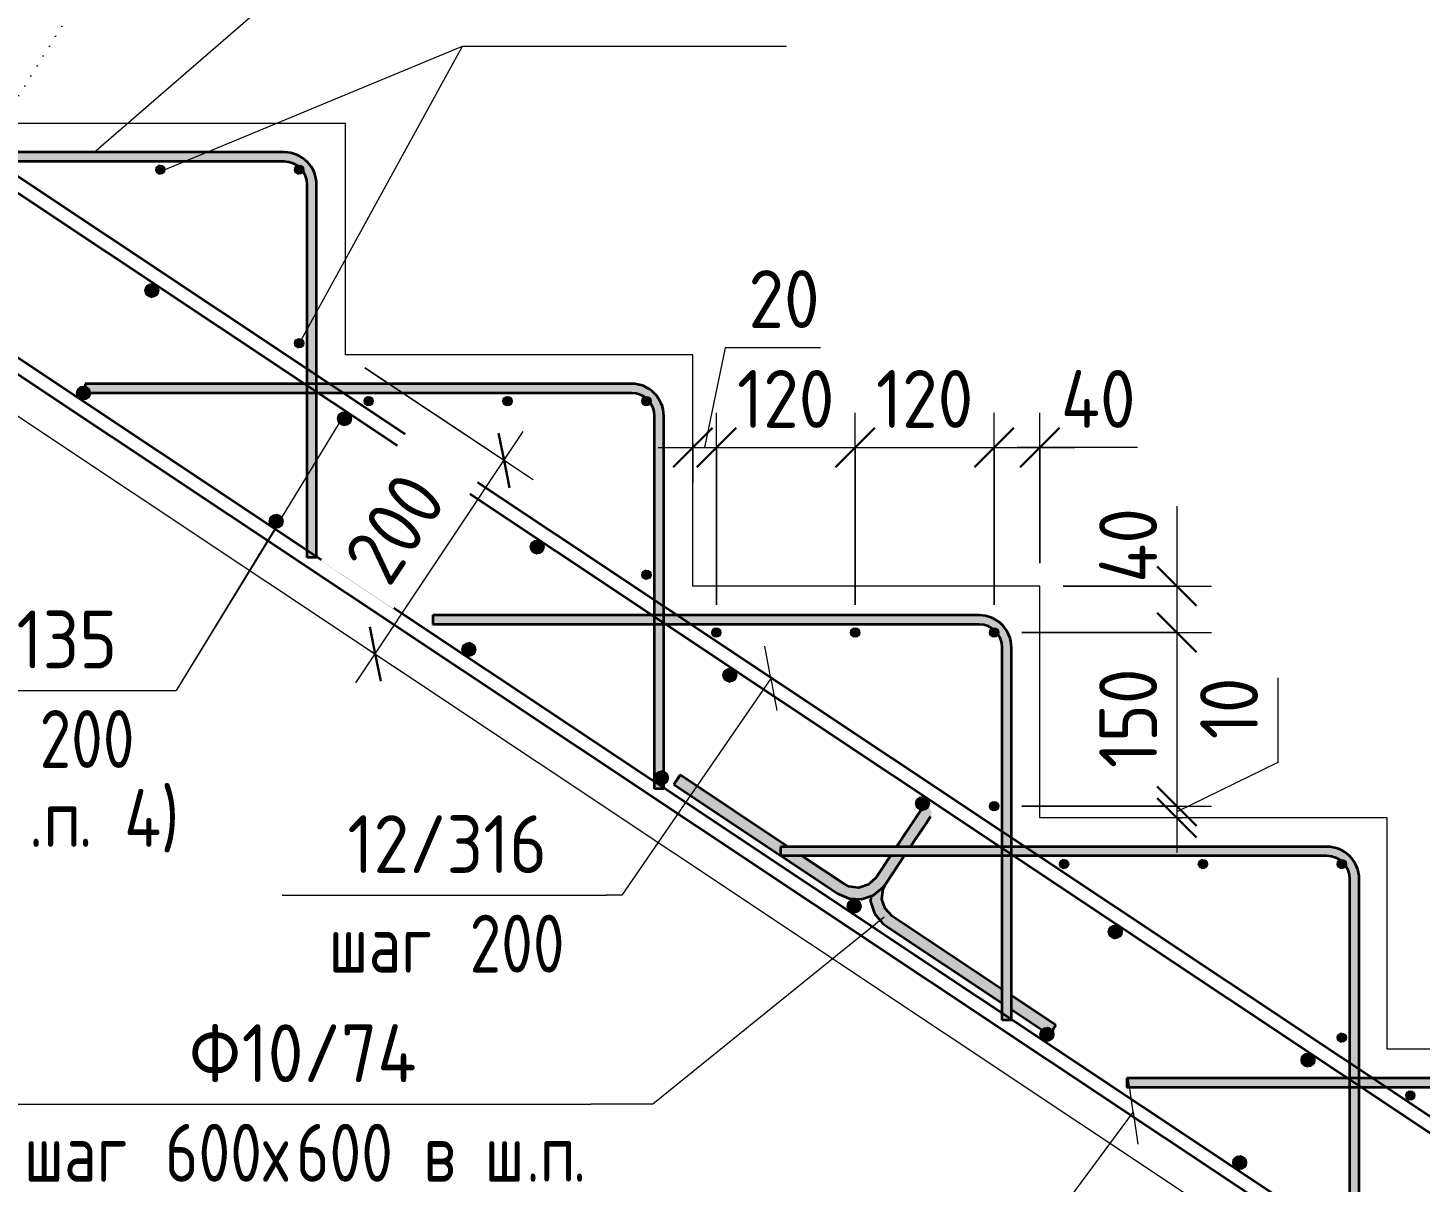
# Model space of a CAD drawing. Header units: millimetres. Extents: x 1059 to 21651, y -4238 to 7265.
# Drawn here: x 2896 to 4099, y -2685 to -1687 of the extents above; entities that cross this region are included whole.
import ezdxf

# ---------------------------------------------------------------- set-up
doc = ezdxf.new("R2010")
doc.units = ezdxf.units.MM
doc.linetypes.add('04 Пунктир 10мм', pattern=[10, 0, -10])
for name, color, linetype, lineweight in [('AA_Dim', 7, 'Continuous', 9), ('AA_Dim-20', 7, 'Continuous', 9), ('AA_Razrez', 7, 'Continuous', 9), ('AA_Vinoska', 7, 'Continuous', 9), ('AF_Perekritie', 7, 'Continuous', 60), ('AF_Perekritie_Опалубка', 253, 'Continuous', 20), ('Gen_Text', 7, 'Continuous', 9), ('KR_Armatura', 7, 'Continuous', 20), ('KR_Armatura_Tonkie', 7, 'Continuous', 20)]:
    doc.layers.add(name, color=color, linetype=linetype, lineweight=lineweight)
doc.styles.add('ISOCPEUR', font='isocpeur.TTF', dxfattribs={"width": 0.85, "height": 50})
doc.styles.add('ISOCPEUR_1', font='isocpeur.TTF', dxfattribs={"width": 0.9, "height": 50})
doc.styles.add('ISOCPEUR_2', font='isocpeur.TTF', dxfattribs={"width": 0.8, "height": 50})
doc.dimstyles.new('05_Округл_5мм__непрозр_', dxfattribs={"dimscale": 304.8, "dimtxt": 50.137748, "dimasz": 0.111549, "dimexe": 0.098425, "dimexo": 0.065617, "dimgap": 0.019685, "dimtad": 1, "dimdec": 0, "dimrnd": 5, "dimdsep": 46, "dimtxsty": 'ISOCPEUR_1', "dimblk1": 'OBLIQUE', "dimblk2": 'OBLIQUE', "dimsah": 1, "dimcen": 0.09, "dimdle": 0.098425, "dimazin": 0, "dimtfac": 1, "dimtdec": 4, "dimtix": 1, "dimtmove": 0, "dimatfit": 3, "dimfxl": 1, "dimtvp": 1, "dimtfill": 1, "dimtolj": 1, "dimtzin": 0, "dimlwd": 18, "dimlwe": 18, "dimarcsym": 2})
doc.dimstyles.new('05_Округл_5мм__прозр_', dxfattribs={"dimscale": 304.8, "dimtxt": 50.137748, "dimasz": 0.111549, "dimexe": 0.098425, "dimexo": 0.065617, "dimgap": 0.006562, "dimtad": 1, "dimdec": 0, "dimrnd": 5, "dimdsep": 46, "dimtxsty": 'ISOCPEUR_1', "dimblk1": 'OBLIQUE', "dimblk2": 'OBLIQUE', "dimsah": 1, "dimcen": 0.09, "dimdle": 0.098425, "dimazin": 0, "dimtfac": 1, "dimtdec": 4, "dimtix": 1, "dimtmove": 0, "dimatfit": 3, "dimfxl": 1, "dimtvp": 1, "dimtolj": 1, "dimtzin": 0, "dimlwd": 18, "dimlwe": 18, "dimarcsym": 2})
doc.dimstyles.new('05_Округл_5мм__прозр__1', dxfattribs={"dimscale": 304.8, "dimtxt": 50.137748, "dimasz": 0.111549, "dimexe": 0.098425, "dimexo": 0.065617, "dimgap": 0.006562, "dimtad": 1, "dimdec": 0, "dimrnd": 5, "dimdsep": 46, "dimtxsty": 'ISOCPEUR_1', "dimblk1": 'OBLIQUE', "dimblk2": 'OBLIQUE', "dimsah": 1, "dimcen": 0.09, "dimdle": 0.098425, "dimazin": 0, "dimtfac": 1, "dimtdec": 4, "dimtix": 1, "dimtmove": 1, "dimatfit": 3, "dimfxl": 1, "dimtvp": 1, "dimtolj": 1, "dimtzin": 0, "dimlwd": 18, "dimlwe": 18, "dimarcsym": 2})

# ---------------------------------------------------------------- blocks, each defined once
blk = doc.blocks.new('Лестница - Лестница-3665978-КР_РЗ_Арм_1')
at = {"layer": 'AF_Perekritie', "lineweight": 20}
for p, q in [((2270, -1612.2), (4369.6, -3010)), ((3170, -1770), (2870, -1770)), ((3170, -1970), (3170, -1770)), ((3470, -1970), (3170, -1970)), ((3470, -2170), (3470, -1970)), ((3770, -2170), (3470, -2170)), ((3770, -2370), (3770, -2170)), ((4070, -2370), (3770, -2370)), ((4070, -2570), (4070, -2370)), ((4370, -2570), (4070, -2570))]:
    blk.add_line(p, q, dxfattribs=at)
blk = doc.blocks.new('261_Лягушка _НесАрм_РабПлоск_ - 10 А500-4009865-КР_РЗ_Арм_1')
at = {"layer": 'KR_Armatura_Tonkie', "lineweight": 35}
h = blk.add_hatch(color=256, dxfattribs=at)
h.paths.add_polyline_path([(3595.1, -2435.5), (3600.6, -2427.2), (3564, -2403), (3546.3, -2403), (3594.9, -2435.4)])
h.paths.add_polyline_path([(3545.8, -2402.7), (3545.8, -2395), (3552.3, -2395), (3459.1, -2333.2), (3453.6, -2341.3), (3539.5, -2398.5)])
for points in [[(3661.7, -2389.7), (3676.1, -2367.8), (3676.3, -2366.3), (3676.3, -2365.2), (3675.8, -2363.9), (3675.1, -2362.9), (3674.1, -2362), (3673, -2361.4), (3671.7, -2361.2), (3670.4, -2361.3), (3669.1, -2361.7), (3667.7, -2362.8), (3666.3, -2364.8), (3653.5, -2384.3), (3661.5, -2389.6)], [(3609.9, -2440.5), (3617.7, -2440), (3625.7, -2437), (3631.6, -2433), (3636.6, -2427.1), (3628.3, -2421.7), (3622.9, -2427.2), (3615.7, -2430.2), (3607.9, -2430.2), (3600.6, -2427.4), (3595.1, -2435.5), (3602.5, -2439.1), (3608, -2440.2)], [(3636.8, -2463.3), (3642.2, -2454.8), (3636.8, -2449.4), (3633.8, -2442.2), (3633.8, -2434.4), (3636.4, -2427.6), (3631.1, -2433.4), (3624.3, -2437.7), (3623.6, -2438), (3624, -2444.2), (3626.6, -2451.7), (3630.9, -2458.1), (3635.4, -2462)]]:
    blk.add_hatch(color=256, dxfattribs=at).paths.add_polyline_path(points)
h = blk.add_hatch(color=256, dxfattribs=at)
h.paths.add_polyline_path([(3636.7, -2427.2), (3652.6, -2403), (3640.8, -2403), (3628.6, -2421.7), (3636.6, -2427.1)])
h.paths.add_polyline_path([(3655.2, -2395), (3658.2, -2395), (3661.5, -2389.6), (3653.3, -2384.3), (3646.4, -2395), (3654.9, -2395)])
h = blk.add_hatch(color=256, dxfattribs=at)
h.paths.add_polyline_path([(3778.3, -2557.5), (3783.8, -2549.1), (3745.4, -2523.8), (3745.4, -2535.6), (3777.4, -2556.9)])
h.paths.add_polyline_path([(3737.4, -2530.3), (3737.4, -2518.3), (3642.2, -2455.1), (3636.8, -2463.3), (3710.5, -2512.3)])
for p, q in [((3453.6, -2341.3), (3459.2, -2333)), ((3459.1, -2333.2), (3453.7, -2341.2)), ((3552.3, -2395), (3459.2, -2333)), ((3453.6, -2341.3), (3545.8, -2402.7)), ((3653.3, -2384.2), (3646.2, -2395)), ((3653.3, -2384.2), (3646.4, -2394.6)), ((3658.2, -2395), (3661.7, -2389.7)), ((3658.2, -2395), (3661.7, -2389.7)), ((3546.3, -2403), (3595.1, -2435.5)), ((3600.7, -2427.2), (3564.3, -2403)), ((3640.8, -2403), (3628.4, -2421.7)), ((3640.8, -2403), (3628.4, -2421.7)), ((3636.7, -2427.2), (3652.8, -2403)), ((3636.7, -2427.2), (3652.8, -2403)), ((3646.4, -2394.7), (3646.2, -2395)), ((3636.8, -2463.3), (3737.4, -2530.3)), ((3737.4, -2518.3), (3642.3, -2454.9)), ((3783.8, -2549.1), (3745.4, -2523.6)), ((3745.4, -2535.6), (3778.3, -2557.5)), ((3783.8, -2549.1), (3778.3, -2557.5)), ((3778.4, -2557.3), (3783.7, -2549.3))]:
    blk.add_line(p, q, dxfattribs=at)
at = {"layer": 'KR_Armatura_Tonkie', "lineweight": 35, "flags": 128}
for points in [[(3653.3, -2384.2), (3658.7, -2376.1), (3663.2, -2369.3), (3666.2, -2364.9), (3667.2, -2363.4)], [(3667.2, -2363.4), (3666.1, -2365), (3663, -2369.6), (3658.5, -2376.5), (3653.3, -2384.2)], [(3675.5, -2368.9), (3674.4, -2370.6), (3671.4, -2375.2), (3666.8, -2382.1), (3661.7, -2389.7)], [(3661.7, -2389.7), (3667, -2381.7), (3671.6, -2374.9), (3674.6, -2370.4), (3675.5, -2368.9)], [(3595.1, -2435.5), (3605.1, -2439.8), (3615.9, -2440.3), (3626.2, -2436.9), (3634.6, -2430), (3636.7, -2427.2)], [(3628.4, -2421.7), (3622, -2427.7), (3613.6, -2430.5), (3604.9, -2429.4), (3600.7, -2427.2)], [(3642.3, -2454.9), (3636.2, -2448.5), (3633.5, -2440.2), (3634.6, -2431.4), (3636.7, -2427.2)], [(3623.9, -2437.9), (3623.7, -2442.4), (3627.1, -2452.7), (3633.9, -2461.1), (3636.8, -2463.3)]]:
    blk.add_lwpolyline(points, dxfattribs=at)
blk = doc.blocks.new('042_М_Арматуры - Диам длина поз _ Комментарий _дп 25_-3935260-КР_РЗ_Арм_1')
at = {"layer": 'AA_Vinoska'}
blk.add_line((2881.8, -2617.5), (3381.8, -2617.5), dxfattribs=at)
blk = doc.blocks.new('042_М_Арматуры - Диам длина поз _ Шаг _засечки_-3174167-КР_РЗ_Арм_1')
at = {"layer": 'AA_Vinoska'}
blk.add_line((3451.6, -2754.3), (3731.6, -2754.3), dxfattribs=at)
blk = doc.blocks.new('042_М_Арматуры - Диам длина поз _ Шаг-2260295-КР_РЗ_Арм_1')
at = {"layer": 'AA_Vinoska'}
blk.add_line((2320.2, -2386), (2600.2, -2386), dxfattribs=at)
blk = doc.blocks.new('DIMBLOCK11-КР_РЗ_Арм_1')
at = {"layer": 'AA_Dim-20', "lineweight": 18}
for p, q in [((3186.6, -1981.1), (3332, -2077.8)), ((3307, -2061.2), (3186.6, -1981.1)), ((3179, -2253.4), (3323.6, -2036.2)), ((3192.3, -2226.2), (3220.6, -2245.1)), ((3195.6, -2228.4), (3192.3, -2226.2))]:
    blk.add_line(p, q, dxfattribs=at)
at = {"layer": 'AA_Dim-20', "lineweight": 30}
for p, q in [((3307, -2061.2), (3302.2, -2037.6)), ((3307, -2061.2), (3311.7, -2084.8)), ((3195.6, -2228.4), (3190.9, -2204.9)), ((3195.6, -2228.4), (3200.4, -2252))]:
    blk.add_line(p, q, dxfattribs=at)
at = {"layer": 'AA_Dim-20', "color": 0, "lineweight": 18, "insert": (3166.1, -2144.4), "char_height": 50, "width": 112.384, "attachment_point": 1, "rotation": 56.3466, "line_spacing_factor": 1.135194, "style": 'ISOCPEUR_1', "bg_fill": 3, "box_fill_scale": 1.25, "bg_fill_color": 256, "bg_fill_true_color": 13158600, "bg_fill_transparency": 0}
blk.add_mtext('200', dxfattribs=at)
blk = doc.blocks.new('_Oblique')
at = {"color": 0, "linetype": 'ByBlock', "lineweight": -2}
blk.add_line((-0.5, -0.5), (0.5, 0.5), dxfattribs=at)
blk = doc.blocks.new('DIMBLOCK20-КР_РЗ_Арм_1')
at = {"layer": 'AA_Dim-20', "lineweight": 18}
for p, q in [((3498.1, -1964), (3480.2, -2050.2)), ((3580.5, -1964), (3498.1, -1964)), ((3490.4, -2186), (3490.4, -2020.2)), ((3440, -2050.2), (3490.4, -2050.2)), ((3470, -2046.2), (3470, -2080.2)), ((3470, -2050.2), (3470, -2046.2)), ((3490.4, -2050.2), (3490.4, -2186))]:
    blk.add_line(p, q, dxfattribs=at)
at = {"layer": 'AA_Dim-20', "lineweight": 30}
for p, q in [((3470, -2050.2), (3487, -2033.2)), ((3490.4, -2050.2), (3507.4, -2033.2)), ((3470, -2050.2), (3453, -2067.2)), ((3490.4, -2050.2), (3473.4, -2067.2))]:
    blk.add_line(p, q, dxfattribs=at)
at = {"layer": 'AA_Dim-20', "color": 0, "lineweight": 18, "insert": (3518.1, -1896.8), "char_height": 50, "width": 74.923, "attachment_point": 1, "line_spacing_factor": 1.135194, "style": 'ISOCPEUR_1'}
blk.add_mtext('20', dxfattribs=at)
blk = doc.blocks.new('DIMBLOCK21-КР_РЗ_Арм_1')
at = {"layer": 'AA_Dim-20', "lineweight": 18}
for p, q in [((3490.4, -2186), (3490.4, -2020.2)), ((3610.4, -2186), (3610.4, -2020.2)), ((3490.4, -2050.2), (3610.4, -2050.2)), ((3490.4, -2050.2), (3490.4, -2186)), ((3610.4, -2050.2), (3610.4, -2186))]:
    blk.add_line(p, q, dxfattribs=at)
at = {"layer": 'AA_Dim-20', "lineweight": 30}
for p, q in [((3490.4, -2050.2), (3507.4, -2033.2)), ((3610.4, -2050.2), (3627.4, -2033.2)), ((3490.4, -2050.2), (3473.4, -2067.2)), ((3610.4, -2050.2), (3593.4, -2067.2))]:
    blk.add_line(p, q, dxfattribs=at)
at = {"layer": 'AA_Dim-20', "color": 0, "lineweight": 18, "insert": (3508.3, -1983.1), "char_height": 50, "width": 101.032, "attachment_point": 1, "line_spacing_factor": 1.135194, "style": 'ISOCPEUR_1'}
blk.add_mtext('120', dxfattribs=at)
blk = doc.blocks.new('DIMBLOCK22-КР_РЗ_Арм_1')
at = {"layer": 'AA_Dim-20', "lineweight": 18}
for p, q in [((3610.4, -2186), (3610.4, -2020.2)), ((3730.4, -2186), (3730.4, -2020.2)), ((3610.4, -2050.2), (3730.4, -2050.2)), ((3610.4, -2050.2), (3610.4, -2186)), ((3730.4, -2050.2), (3730.4, -2186))]:
    blk.add_line(p, q, dxfattribs=at)
at = {"layer": 'AA_Dim-20', "lineweight": 30}
for p, q in [((3610.4, -2050.2), (3627.4, -2033.2)), ((3730.4, -2050.2), (3747.4, -2033.2)), ((3610.4, -2050.2), (3593.4, -2067.2)), ((3730.4, -2050.2), (3713.4, -2067.2))]:
    blk.add_line(p, q, dxfattribs=at)
at = {"layer": 'AA_Dim-20', "color": 0, "lineweight": 18, "insert": (3628.3, -1983.1), "char_height": 50, "width": 101.032, "attachment_point": 1, "line_spacing_factor": 1.135194, "style": 'ISOCPEUR_1'}
blk.add_mtext('120', dxfattribs=at)
blk = doc.blocks.new('DIMBLOCK23-КР_РЗ_Арм_1')
at = {"layer": 'AA_Dim-20', "lineweight": 18}
for p, q in [((3730.4, -2186), (3730.4, -2020.2)), ((3770, -2150), (3770, -2020.2)), ((3730.4, -2050.2), (3800, -2050.2)), ((3730.4, -2050.2), (3730.4, -2186)), ((3768, -2050.2), (3750.2, -2050.2)), ((3854.2, -2050.2), (3768, -2050.2)), ((3770, -2050.2), (3770, -2150))]:
    blk.add_line(p, q, dxfattribs=at)
at = {"layer": 'AA_Dim-20', "lineweight": 30}
for p, q in [((3730.4, -2050.2), (3747.4, -2033.2)), ((3770, -2050.2), (3787, -2033.2)), ((3730.4, -2050.2), (3713.4, -2067.2)), ((3770, -2050.2), (3753, -2067.2))]:
    blk.add_line(p, q, dxfattribs=at)
at = {"layer": 'AA_Dim-20', "color": 0, "lineweight": 18, "insert": (3788, -1983.1), "char_height": 50, "width": 79.464, "attachment_point": 1, "line_spacing_factor": 1.135194, "style": 'ISOCPEUR_1'}
blk.add_mtext('40', dxfattribs=at)
blk = doc.blocks.new('DIMBLOCK24-КР_РЗ_Арм_1')
at = {"layer": 'AA_Dim-20', "lineweight": 18}
for p, q in [((3888.3, -2100.8), (3888.3, -2187)), ((3888.3, -2140), (3888.3, -2210)), ((3790, -2170), (3918.3, -2170)), ((3888.3, -2170), (3790, -2170)), ((3888.3, -2187), (3888.3, -2190)), ((3754.4, -2210), (3918.3, -2210)), ((3888.3, -2210), (3754.4, -2210))]:
    blk.add_line(p, q, dxfattribs=at)
at = {"layer": 'AA_Dim-20', "lineweight": 30}
for p, q in [((3888.3, -2170), (3871.3, -2153)), ((3888.3, -2170), (3905.3, -2187)), ((3888.3, -2210), (3871.3, -2193)), ((3888.3, -2210), (3905.3, -2227))]:
    blk.add_line(p, q, dxfattribs=at)
at = {"layer": 'AA_Dim-20', "color": 0, "lineweight": 18, "insert": (3821.2, -2167), "char_height": 50, "width": 79.464, "attachment_point": 1, "rotation": 90, "line_spacing_factor": 1.135194, "style": 'ISOCPEUR_1'}
blk.add_mtext('40', dxfattribs=at)
blk = doc.blocks.new('DIMBLOCK25-КР_РЗ_Арм_1')
at = {"layer": 'AA_Dim-20', "lineweight": 30}
for p, q in [((3888.3, -2210), (3871.3, -2193)), ((3888.3, -2210), (3905.3, -2227)), ((3888.3, -2360), (3871.3, -2343)), ((3888.3, -2360), (3905.3, -2377))]:
    blk.add_line(p, q, dxfattribs=at)
at = {"layer": 'AA_Dim-20', "lineweight": 18}
for p, q in [((3754.4, -2210), (3918.3, -2210)), ((3888.3, -2210), (3754.4, -2210)), ((3888.3, -2210), (3888.3, -2360)), ((3754.4, -2360), (3918.3, -2360)), ((3888.3, -2360), (3754.4, -2360))]:
    blk.add_line(p, q, dxfattribs=at)
at = {"layer": 'AA_Dim-20', "color": 0, "lineweight": 18, "insert": (3821.2, -2327.1), "char_height": 50, "width": 101.032, "attachment_point": 1, "rotation": 90, "line_spacing_factor": 1.135194, "style": 'ISOCPEUR_1'}
blk.add_mtext('150', dxfattribs=at)
blk = doc.blocks.new('DIMBLOCK26-КР_РЗ_Арм_1')
at = {"layer": 'AA_Dim-20', "lineweight": 18}
for p, q in [((3975.5, -2249.2), (3975.5, -2322.2)), ((3975.5, -2322.2), (3888.3, -2365)), ((3754.4, -2360), (3918.3, -2360)), ((3888.3, -2360), (3754.4, -2360)), ((3888.3, -2360), (3888.3, -2400)), ((3892.4, -2370), (3858.3, -2370)), ((3888.3, -2370), (3892.4, -2370))]:
    blk.add_line(p, q, dxfattribs=at)
at = {"layer": 'AA_Dim-20', "lineweight": 30}
for p, q in [((3888.3, -2360), (3871.3, -2343)), ((3888.3, -2370), (3871.3, -2353)), ((3888.3, -2360), (3905.3, -2377)), ((3888.3, -2370), (3905.3, -2387))]:
    blk.add_line(p, q, dxfattribs=at)
at = {"layer": 'AA_Dim-20', "color": 0, "lineweight": 18, "insert": (3908.4, -2302.2), "char_height": 50, "width": 63.571, "attachment_point": 1, "rotation": 90, "line_spacing_factor": 1.135194, "style": 'ISOCPEUR_1'}
blk.add_mtext('10', dxfattribs=at)
blk = doc.blocks.new('042_М_Арматуры - Диам длина поз-2260293-КР_РЗ_Арм_1')
at = {"layer": 'AA_Vinoska'}
blk.add_line((3271.1, -1703.2), (3551.1, -1703.2), dxfattribs=at)

msp = doc.modelspace()

# ---------------------------------------------------------------- hatches: boundary and pattern name
at = {"layer": 'KR_Armatura'}
h = msp.add_hatch(color=256, dxfattribs=at)
edge = h.paths.add_edge_path()
edge.add_arc((3010, -1810), 4, 0, 360)
for points in [[(3008.7639, -1813.8042), (3013.2361, -1812.3511), (3013.2361, -1807.6489), (3008.7639, -1806.1958), (3006, -1810)], [(3128.7639, -1813.8042), (3133.2361, -1812.3511), (3133.2361, -1807.6489), (3128.7639, -1806.1958), (3126, -1810)], [(3002.2961, -1920.3172), (3007.6728, -1917.6544), (3008.0552, -1911.6666), (3003.0607, -1908.3416), (2997.684, -1911.0044), (2997.3016, -1916.9922)], [(3128.7639, -1963.8042), (3133.2361, -1962.3511), (3133.2361, -1957.6489), (3128.7639, -1956.1958), (3126, -1960)], [(2943.2551, -2009.0017), (2948.6319, -2006.3389), (2949.0142, -2000.3511), (2944.0198, -1997.026), (2938.643, -1999.6889), (2938.2607, -2005.6767)], [(3188.7639, -2013.8042), (3193.2361, -2012.3511), (3193.2361, -2007.6489), (3188.7639, -2006.1958), (3186, -2010)], [(3308.7639, -2013.8042), (3313.2361, -2012.3511), (3313.2361, -2007.6489), (3308.7639, -2006.1958), (3306, -2010)], [(3428.7639, -2013.8042), (3433.2361, -2012.3511), (3433.2361, -2007.6489), (3428.7639, -2006.1958), (3426, -2010)], [(3168.7771, -2031.1507), (3174.1539, -2028.4879), (3174.5362, -2022.5001), (3169.5418, -2019.1751), (3164.165, -2021.8379), (3163.7827, -2027.8257)], [(3109.7362, -2119.8351), (3115.113, -2117.1723), (3115.4953, -2111.1845), (3110.5009, -2107.8595), (3105.1241, -2110.5223), (3104.7418, -2116.5101)], [(3335.2582, -2141.9841), (3340.635, -2139.3213), (3341.0173, -2133.3335), (3336.0229, -2130.0085), (3330.6461, -2132.6713), (3330.2638, -2138.6591)], [(3428.7639, -2163.8042), (3433.2361, -2162.3511), (3433.2361, -2157.6489), (3428.7639, -2156.1958), (3426, -2160)], [(3489.1806, -2213.8042), (3493.6527, -2212.3511), (3493.6527, -2207.6489), (3489.1806, -2206.1958), (3486.4167, -2210)], [(3609.1806, -2213.8042), (3613.6527, -2212.3511), (3613.6527, -2207.6489), (3609.1806, -2206.1958), (3606.4167, -2210)], [(3729.1806, -2213.8042), (3733.6527, -2212.3511), (3733.6527, -2207.6489), (3729.1806, -2206.1958), (3726.4167, -2210)], [(3276.2173, -2230.6686), (3281.594, -2228.0057), (3281.9764, -2222.0179), (3276.9819, -2218.6929), (3271.6052, -2221.3557), (3271.2228, -2227.3435)], [(3501.7393, -2252.8176), (3507.116, -2250.1548), (3507.4984, -2244.167), (3502.5039, -2240.842), (3497.1272, -2243.5048), (3496.7449, -2249.4926)], [(3442.6984, -2341.502), (3448.0751, -2338.8392), (3448.4574, -2332.8514), (3443.463, -2329.5264), (3438.0862, -2332.1892), (3437.7039, -2338.177)], [(3668.2204, -2363.651), (3673.5971, -2360.9882), (3673.9794, -2355.0004), (3668.985, -2351.6754), (3663.6083, -2354.3382), (3663.2259, -2360.326), (3667.7464, -2363.3355)], [(3729.1806, -2363.8042), (3733.6527, -2362.3511), (3733.6527, -2357.6489), (3729.1806, -2356.1958), (3726.4167, -2360)], [(3789.5973, -2413.8042), (3794.0694, -2412.3511), (3794.0694, -2407.6489), (3789.5973, -2406.1958), (3786.8333, -2410)], [(3909.5973, -2413.8042), (3914.0694, -2412.3511), (3914.0694, -2407.6489), (3909.5973, -2406.1958), (3906.8333, -2410)], [(4029.5973, -2413.8042), (4034.0694, -2412.3511), (4034.0694, -2407.6489), (4029.5973, -2406.1958), (4026.8333, -2410)], [(3609.1794, -2452.3354), (3614.5562, -2449.6726), (3614.9385, -2443.6848), (3609.9441, -2440.3598), (3604.5673, -2443.0226), (3604.185, -2449.0104), (3607.3976, -2451.1492)], [(3834.7014, -2474.4845), (3840.0782, -2471.8217), (3840.4605, -2465.8339), (3835.4661, -2462.5089), (3830.0893, -2465.1717), (3829.707, -2471.1595)], [(3775.6605, -2563.1689), (3781.0372, -2560.5061), (3781.4196, -2554.5183), (3776.4251, -2551.1933), (3771.0484, -2553.8561), (3770.6661, -2559.8439)], [(4029.5973, -2563.8042), (4034.0694, -2562.3511), (4034.0694, -2557.6489), (4029.5973, -2556.1958), (4026.8333, -2560)], [(4001.1825, -2585.3179), (4006.5593, -2582.6551), (4006.9416, -2576.6673), (4001.9471, -2573.3423), (3996.5704, -2576.0051), (3996.1881, -2581.9929)], [(4088.7639, -2613.8042), (4093.2361, -2612.3511), (4093.2361, -2607.6489), (4088.7639, -2606.1958), (4086, -2610)], [(3942.1416, -2674.0023), (3947.5183, -2671.3395), (3947.9006, -2665.3517), (3942.9062, -2662.0267), (3937.5295, -2664.6895), (3937.1471, -2670.6773)]]:
    msp.add_hatch(color=256, dxfattribs=at).paths.add_polyline_path(points)
h = msp.add_hatch(color=256, dxfattribs=at)
edge = h.paths.add_edge_path()
edge.add_arc((3130, -1810), 4, 0, 360)
h = msp.add_hatch(color=256, dxfattribs=at)
edge = h.paths.add_edge_path()
edge.add_arc((3002.6784, -1914.3294), 6, 0, 360)
h = msp.add_hatch(color=256, dxfattribs=at)
edge = h.paths.add_edge_path()
edge.add_arc((3130, -1960), 4, 0, 360)
h = msp.add_hatch(color=256, dxfattribs=at)
edge = h.paths.add_edge_path()
edge.add_arc((2943.6375, -2003.0139), 6, 0, 360)
h = msp.add_hatch(color=256, dxfattribs=at)
edge = h.paths.add_edge_path()
edge.add_arc((3190, -2010), 4, 0, 360)
h = msp.add_hatch(color=256, dxfattribs=at)
edge = h.paths.add_edge_path()
edge.add_arc((3310, -2010), 4, 0, 360)
h = msp.add_hatch(color=256, dxfattribs=at)
edge = h.paths.add_edge_path()
edge.add_arc((3430, -2010), 4, 0, 360)
h = msp.add_hatch(color=256, dxfattribs=at)
edge = h.paths.add_edge_path()
edge.add_arc((3169.1595, -2025.1629), 6, 0, 360)
h = msp.add_hatch(color=256, dxfattribs=at)
edge = h.paths.add_edge_path()
edge.add_arc((3110.1185, -2113.8473), 6, 0, 360)
h = msp.add_hatch(color=256, dxfattribs=at)
edge = h.paths.add_edge_path()
edge.add_arc((3335.6405, -2135.9963), 6, 0, 360)
h = msp.add_hatch(color=256, dxfattribs=at)
edge = h.paths.add_edge_path()
edge.add_arc((3430, -2160), 4, 0, 360)
h = msp.add_hatch(color=256, dxfattribs=at)
edge = h.paths.add_edge_path()
edge.add_arc((3490.4167, -2210), 4, 0, 360)
h = msp.add_hatch(color=256, dxfattribs=at)
edge = h.paths.add_edge_path()
edge.add_arc((3610.4167, -2210), 4, 0, 360)
h = msp.add_hatch(color=256, dxfattribs=at)
edge = h.paths.add_edge_path()
edge.add_arc((3730.4167, -2210), 4, 0, 360)
h = msp.add_hatch(color=256, dxfattribs=at)
edge = h.paths.add_edge_path()
edge.add_arc((3276.5996, -2224.6807), 6, 0, 360)
h = msp.add_hatch(color=256, dxfattribs=at)
edge = h.paths.add_edge_path()
edge.add_arc((3502.1216, -2246.8298), 6, 0, 360)
h = msp.add_hatch(color=256, dxfattribs=at)
edge = h.paths.add_edge_path()
edge.add_arc((3443.0807, -2335.5142), 6, 0, 360)
h = msp.add_hatch(color=256, dxfattribs=at)
edge = h.paths.add_edge_path()
edge.add_arc((3668.6027, -2357.6632), 6, 0, 360)
h = msp.add_hatch(color=256, dxfattribs=at)
edge = h.paths.add_edge_path()
edge.add_arc((3730.4167, -2360), 4, 0, 360)
h = msp.add_hatch(color=256, dxfattribs=at)
edge = h.paths.add_edge_path()
edge.add_arc((3790.8333, -2410), 4, 0, 360)
h = msp.add_hatch(color=256, dxfattribs=at)
edge = h.paths.add_edge_path()
edge.add_arc((3910.8333, -2410), 4, 0, 360)
h = msp.add_hatch(color=256, dxfattribs=at)
edge = h.paths.add_edge_path()
edge.add_arc((4030.8333, -2410), 4, 0, 360)
h = msp.add_hatch(color=256, dxfattribs=at)
edge = h.paths.add_edge_path()
edge.add_arc((3609.5617, -2446.3476), 6, 0, 360)
h = msp.add_hatch(color=256, dxfattribs=at)
edge = h.paths.add_edge_path()
edge.add_arc((3835.0838, -2468.4967), 6, 0, 360)
h = msp.add_hatch(color=256, dxfattribs=at)
edge = h.paths.add_edge_path()
edge.add_arc((3776.0428, -2557.1811), 6, 0, 360)
h = msp.add_hatch(color=256, dxfattribs=at)
edge = h.paths.add_edge_path()
edge.add_arc((4030.8333, -2560), 4, 0, 360)
h = msp.add_hatch(color=256, dxfattribs=at)
edge = h.paths.add_edge_path()
edge.add_arc((4001.5648, -2579.3301), 6, 0, 360)
h = msp.add_hatch(color=256, dxfattribs=at)
edge = h.paths.add_edge_path()
edge.add_arc((4090, -2610), 4, 0, 360)
h = msp.add_hatch(color=256, dxfattribs=at)
edge = h.paths.add_edge_path()
edge.add_arc((3942.5239, -2668.0145), 6, 0, 360)
at = {"layer": 'KR_Armatura_Tonkie'}
for color, points in [(250, [(2645, -1803), (3117, -1803), (3117, -1795), (2645, -1795)]), (250, [(3137, -1823), (3145, -1823), (3144.0459, -1815.7531), (3141.2487, -1809), (3136.799, -1803.201), (3131, -1798.7513), (3124.2469, -1795.9541), (3117, -1795), (3117, -1803), (3122.1764, -1803.6815), (3127, -1805.6795), (3131.1421, -1808.8579), (3134.3205, -1813), (3136.3185, -1817.8236)]), (256, [(3145, -2145), (3145, -1823), (3137, -1823), (3137, -2145)]), (250, [(2945, -2003), (3417, -2003), (3417, -1995), (2945, -1995)]), (250, [(3437, -2023), (3445, -2023), (3444.0459, -2015.7531), (3441.2487, -2009), (3436.799, -2003.201), (3431, -1998.7513), (3424.2469, -1995.9541), (3417, -1995), (3417, -2003), (3422.1764, -2003.6815), (3427, -2005.6795), (3431.1421, -2008.8579), (3434.3205, -2013), (3436.3185, -2017.8236)]), (256, [(3445, -2345), (3445, -2023), (3437, -2023), (3437, -2345)]), (250, [(3245.4167, -2203), (3717.4167, -2203), (3717.4167, -2195), (3245.4167, -2195)]), (250, [(3737.4167, -2223), (3745.4167, -2223), (3744.4626, -2215.7531), (3741.6654, -2209), (3737.2157, -2203.201), (3731.4167, -2198.7513), (3724.6636, -2195.9541), (3717.4167, -2195), (3717.4167, -2203), (3722.593, -2203.6815), (3727.4167, -2205.6795), (3731.5588, -2208.8579), (3734.7372, -2213), (3736.7352, -2217.8236)]), (256, [(3745.4167, -2545), (3745.4167, -2223), (3737.4167, -2223), (3737.4167, -2545)]), (250, [(3545.8333, -2403), (4017.8333, -2403), (4017.8333, -2395), (3545.8333, -2395)]), (250, [(4045.8333, -2423), (4044.8793, -2415.7531), (4042.082, -2409), (4037.6323, -2403.201), (4031.8333, -2398.7513), (4025.0803, -2395.9541), (4017.8333, -2395), (4017.8333, -2403), (4023.0097, -2403.6815), (4027.8333, -2405.6795), (4031.9755, -2408.8579), (4035.1538, -2413), (4037.1518, -2417.8236), (4037.8333, -2423)]), (256, [(4045.8333, -2745), (4045.8333, -2423), (4037.8333, -2423), (4037.8333, -2745)]), (250, [(3845, -2603), (4317, -2603), (4317, -2595), (3845, -2595)])]:
    msp.add_hatch(color=color, dxfattribs=at).paths.add_polyline_path(points)

# ---------------------------------------------------------------- linework, layer by layer
at = {"layer": 'AA_Razrez', "linetype": '04 Пунктир 10мм'}
msp.add_line((3053.0057, -1480.257), (2680.2802, -2078.5461), dxfattribs=at)
at = {"layer": 'AA_Vinoska'}
for p, q in [((2952.5529, -1795.1123), (3263.5173, -1525.6222)), ((3012.6305, -1810.3014), (3271.0548, -1703.1868)), ((3130.3209, -1960), (3271.0548, -1703.1868)), ((3168.3774, -2022.7127), (3023.7859, -2259.9579)), ((3111.0957, -2117.329), (3023.7859, -2259.9579)), ((3537.4403, -2249.6287), (3532.2927, -2221.8168)), ((3537.4403, -2249.6287), (3408.738, -2436.793)), ((3537.4403, -2249.6287), (3542.5879, -2277.4406)), ((3408.738, -2436.793), (3395.3355, -2436.793)), ((3635.5062, -2455.9259), (3435.4782, -2617.4795)), ((3850.5435, -2624.0171), (3846.3704, -2596.0424)), ((3435.4782, -2617.4795), (3381.8411, -2617.4795)), ((3850.5435, -2624.0171), (3754.1044, -2754.2725)), ((3850.5435, -2624.0171), (3854.7165, -2651.9919))]:
    msp.add_line(p, q, dxfattribs=at)
at = {"layer": 'KR_Armatura'}
for p, q in [((3008.7639, -1806.1958), (3006, -1810)), ((3006, -1810), (3008.7639, -1813.8042)), ((3013.2361, -1807.6489), (3008.7639, -1806.1958)), ((3008.7639, -1813.8042), (3013.2361, -1812.3511)), ((3013.2361, -1812.3511), (3013.2361, -1807.6489)), ((3128.7639, -1806.1958), (3126, -1810)), ((3126, -1810), (3128.7639, -1813.8042)), ((3133.2361, -1807.6489), (3128.7639, -1806.1958)), ((3128.7639, -1813.8042), (3133.2361, -1812.3511)), ((3133.2361, -1812.3511), (3133.2361, -1807.6489)), ((2997.684, -1911.0044), (2997.3016, -1916.9922)), ((3003.0607, -1908.3416), (2997.684, -1911.0044)), ((3008.0552, -1911.6666), (3003.0607, -1908.3416)), ((3007.6728, -1917.6544), (3008.0552, -1911.6666)), ((2997.3016, -1916.9922), (3002.2961, -1920.3172)), ((3002.2961, -1920.3172), (3007.6728, -1917.6544)), ((3128.7639, -1956.1958), (3126, -1960)), ((3126, -1960), (3128.7639, -1963.8042)), ((3133.2361, -1957.6489), (3128.7639, -1956.1958)), ((3133.2361, -1962.3511), (3133.2361, -1957.6489)), ((3128.7639, -1963.8042), (3133.2361, -1962.3511)), ((2938.643, -1999.6889), (2938.2607, -2005.6767)), ((2938.2607, -2005.6767), (2943.2551, -2009.0017)), ((2944.0198, -1997.026), (2938.643, -1999.6889)), ((2943.2551, -2009.0017), (2948.6319, -2006.3389)), ((2949.0142, -2000.3511), (2944.0198, -1997.026)), ((2948.6319, -2006.3389), (2949.0142, -2000.3511)), ((3188.7639, -2006.1958), (3186, -2010)), ((3193.2361, -2007.6489), (3188.7639, -2006.1958)), ((3193.2361, -2012.3511), (3193.2361, -2007.6489)), ((3308.7639, -2006.1958), (3306, -2010)), ((3313.2361, -2007.6489), (3308.7639, -2006.1958)), ((3313.2361, -2012.3511), (3313.2361, -2007.6489)), ((3428.7639, -2006.1958), (3426, -2010)), ((3433.2361, -2007.6489), (3428.7639, -2006.1958)), ((3433.2361, -2012.3511), (3433.2361, -2007.6489)), ((3169.5418, -2019.1751), (3164.165, -2021.8379)), ((3174.5362, -2022.5001), (3169.5418, -2019.1751)), ((3186, -2010), (3188.7639, -2013.8042)), ((3188.7639, -2013.8042), (3193.2361, -2012.3511)), ((3306, -2010), (3308.7639, -2013.8042)), ((3308.7639, -2013.8042), (3313.2361, -2012.3511)), ((3426, -2010), (3428.7639, -2013.8042)), ((3428.7639, -2013.8042), (3433.2361, -2012.3511)), ((3164.165, -2021.8379), (3163.7827, -2027.8257)), ((3163.7827, -2027.8257), (3168.7771, -2031.1507)), ((3168.7771, -2031.1507), (3174.1539, -2028.4879)), ((3174.1539, -2028.4879), (3174.5362, -2022.5001)), ((3105.1241, -2110.5223), (3104.7418, -2116.5101)), ((3104.7418, -2116.5101), (3109.7362, -2119.8351)), ((3110.5009, -2107.8595), (3105.1241, -2110.5223)), ((3109.7362, -2119.8351), (3115.113, -2117.1723)), ((3115.4953, -2111.1845), (3110.5009, -2107.8595)), ((3115.113, -2117.1723), (3115.4953, -2111.1845)), ((3330.6461, -2132.6713), (3330.2638, -2138.6591)), ((3330.2638, -2138.6591), (3335.2582, -2141.9841)), ((3336.0229, -2130.0085), (3330.6461, -2132.6713)), ((3335.2582, -2141.9841), (3340.635, -2139.3213)), ((3341.0173, -2133.3335), (3336.0229, -2130.0085)), ((3340.635, -2139.3213), (3341.0173, -2133.3335)), ((3428.7639, -2156.1958), (3426, -2160)), ((3426, -2160), (3428.7639, -2163.8042)), ((3433.2361, -2157.6489), (3428.7639, -2156.1958)), ((3428.7639, -2163.8042), (3433.2361, -2162.3511)), ((3433.2361, -2162.3511), (3433.2361, -2157.6489)), ((3489.1806, -2206.1958), (3486.4167, -2210)), ((3486.4167, -2210), (3489.1806, -2213.8042)), ((3493.6527, -2207.6489), (3489.1806, -2206.1958)), ((3489.1806, -2213.8042), (3493.6527, -2212.3511)), ((3493.6527, -2212.3511), (3493.6527, -2207.6489)), ((3609.1806, -2206.1958), (3606.4167, -2210)), ((3606.4167, -2210), (3609.1806, -2213.8042)), ((3613.6527, -2207.6489), (3609.1806, -2206.1958)), ((3609.1806, -2213.8042), (3613.6527, -2212.3511)), ((3613.6527, -2212.3511), (3613.6527, -2207.6489)), ((3729.1806, -2206.1958), (3726.4167, -2210)), ((3726.4167, -2210), (3729.1806, -2213.8042)), ((3733.6527, -2207.6489), (3729.1806, -2206.1958)), ((3729.1806, -2213.8042), (3733.6527, -2212.3511)), ((3733.6527, -2212.3511), (3733.6527, -2207.6489)), ((3271.6052, -2221.3557), (3271.2228, -2227.3435)), ((3276.9819, -2218.6929), (3271.6052, -2221.3557)), ((3281.9764, -2222.0179), (3276.9819, -2218.6929)), ((3281.594, -2228.0057), (3281.9764, -2222.0179)), ((3271.2228, -2227.3435), (3276.2173, -2230.6686)), ((3276.2173, -2230.6686), (3281.594, -2228.0057)), ((3497.1272, -2243.5048), (3496.7449, -2249.4926)), ((3496.7449, -2249.4926), (3501.7393, -2252.8176)), ((3502.5039, -2240.842), (3497.1272, -2243.5048)), ((3507.4984, -2244.167), (3502.5039, -2240.842)), ((3507.116, -2250.1548), (3507.4984, -2244.167)), ((3501.7393, -2252.8176), (3507.116, -2250.1548)), ((3438.0862, -2332.1892), (3437.7039, -2338.177)), ((3443.463, -2329.5264), (3438.0862, -2332.1892)), ((3448.4574, -2332.8514), (3443.463, -2329.5264)), ((3448.0751, -2338.8392), (3448.4574, -2332.8514)), ((3437.7039, -2338.177), (3442.6984, -2341.502)), ((3442.6984, -2341.502), (3448.0751, -2338.8392)), ((3663.6083, -2354.3382), (3663.2259, -2360.326)), ((3668.985, -2351.6754), (3663.6083, -2354.3382)), ((3673.9794, -2355.0004), (3668.985, -2351.6754)), ((3673.5971, -2360.9882), (3673.9794, -2355.0004)), ((3729.1806, -2356.1958), (3726.4167, -2360)), ((3733.6527, -2357.6489), (3729.1806, -2356.1958)), ((3733.6527, -2362.3511), (3733.6527, -2357.6489)), ((3663.2259, -2360.326), (3667.7464, -2363.3355)), ((3667.7464, -2363.3355), (3668.2204, -2363.651)), ((3668.2204, -2363.651), (3673.5971, -2360.9882)), ((3726.4167, -2360), (3729.1806, -2363.8042)), ((3729.1806, -2363.8042), (3733.6527, -2362.3511)), ((3789.5973, -2406.1958), (3786.8333, -2410)), ((3786.8333, -2410), (3789.5973, -2413.8042)), ((3794.0694, -2407.6489), (3789.5973, -2406.1958)), ((3789.5973, -2413.8042), (3794.0694, -2412.3511)), ((3794.0694, -2412.3511), (3794.0694, -2407.6489)), ((3909.5973, -2406.1958), (3906.8333, -2410)), ((3906.8333, -2410), (3909.5973, -2413.8042)), ((3914.0694, -2407.6489), (3909.5973, -2406.1958)), ((3909.5973, -2413.8042), (3914.0694, -2412.3511)), ((3914.0694, -2412.3511), (3914.0694, -2407.6489)), ((4029.5973, -2406.1958), (4026.8333, -2410)), ((4026.8333, -2410), (4029.5973, -2413.8042)), ((4034.0694, -2407.6489), (4029.5973, -2406.1958)), ((4029.5973, -2413.8042), (4034.0694, -2412.3511)), ((4034.0694, -2412.3511), (4034.0694, -2407.6489)), ((3609.9441, -2440.3598), (3604.5673, -2443.0226)), ((3614.9385, -2443.6848), (3609.9441, -2440.3598)), ((3604.5673, -2443.0226), (3604.185, -2449.0104)), ((3604.185, -2449.0104), (3607.3976, -2451.1492)), ((3607.3976, -2451.1492), (3609.1794, -2452.3354)), ((3609.1794, -2452.3354), (3614.5562, -2449.6726)), ((3614.5562, -2449.6726), (3614.9385, -2443.6848)), ((3830.0893, -2465.1717), (3829.707, -2471.1595)), ((3835.4661, -2462.5089), (3830.0893, -2465.1717)), ((3840.4605, -2465.8339), (3835.4661, -2462.5089)), ((3840.0782, -2471.8217), (3840.4605, -2465.8339)), ((3829.707, -2471.1595), (3834.7014, -2474.4845)), ((3834.7014, -2474.4845), (3840.0782, -2471.8217)), ((3771.0484, -2553.8561), (3770.6661, -2559.8439)), ((3770.6661, -2559.8439), (3775.6605, -2563.1689)), ((3776.4251, -2551.1933), (3771.0484, -2553.8561)), ((3775.6605, -2563.1689), (3781.0372, -2560.5061)), ((3781.4196, -2554.5183), (3776.4251, -2551.1933)), ((3781.0372, -2560.5061), (3781.4196, -2554.5183)), ((4029.5973, -2556.1958), (4026.8333, -2560)), ((4026.8333, -2560), (4029.5973, -2563.8042)), ((4034.0694, -2557.6489), (4029.5973, -2556.1958)), ((4034.0694, -2562.3511), (4034.0694, -2557.6489)), ((4001.9471, -2573.3423), (3996.5704, -2576.0051)), ((4006.9416, -2576.6673), (4001.9471, -2573.3423)), ((4029.5973, -2563.8042), (4034.0694, -2562.3511)), ((3996.5704, -2576.0051), (3996.1881, -2581.9929)), ((3996.1881, -2581.9929), (4001.1825, -2585.3179)), ((4001.1825, -2585.3179), (4006.5593, -2582.6551)), ((4006.5593, -2582.6551), (4006.9416, -2576.6673)), ((4088.7639, -2606.1958), (4086, -2610)), ((4086, -2610), (4088.7639, -2613.8042)), ((4093.2361, -2607.6489), (4088.7639, -2606.1958)), ((4093.2361, -2612.3511), (4093.2361, -2607.6489)), ((4088.7639, -2613.8042), (4093.2361, -2612.3511)), ((3937.5295, -2664.6895), (3937.1471, -2670.6773)), ((3942.9062, -2662.0267), (3937.5295, -2664.6895)), ((3947.9006, -2665.3517), (3942.9062, -2662.0267)), ((3947.5183, -2671.3395), (3947.9006, -2665.3517)), ((3937.1471, -2670.6773), (3942.1416, -2674.0023)), ((3942.1416, -2674.0023), (3947.5183, -2671.3395))]:
    msp.add_line(p, q, dxfattribs=at)
for centre, radius in [((3010, -1810), 4), ((3130, -1810), 4), ((3002.6784, -1914.3294), 6), ((3130, -1960), 4), ((2943.6375, -2003.0139), 6), ((3190, -2010), 4), ((3310, -2010), 4), ((3430, -2010), 4), ((3169.1595, -2025.1629), 6), ((3110.1185, -2113.8473), 6), ((3335.6405, -2135.9963), 6), ((3430, -2160), 4), ((3490.4167, -2210), 4), ((3610.4167, -2210), 4), ((3730.4167, -2210), 4), ((3276.5996, -2224.6807), 6), ((3502.1216, -2246.8298), 6), ((3443.0807, -2335.5142), 6), ((3668.6027, -2357.6632), 6), ((3730.4167, -2360), 4), ((3790.8333, -2410), 4), ((3910.8333, -2410), 4), ((4030.8333, -2410), 4), ((3609.5617, -2446.3476), 6), ((3835.0838, -2468.4967), 6), ((3776.0428, -2557.1811), 6), ((4030.8333, -2560), 4), ((4001.5648, -2579.3301), 6), ((4090, -2610), 4), ((3942.5239, -2668.0145), 6)]:
    msp.add_circle(centre, radius, dxfattribs=at)
at = {"layer": 'KR_Armatura_Tonkie', "lineweight": 35}
for p, q in [((1995.9939, -1236.9292), (4629.2439, -2989.9944)), ((2167.4196, -1336.6385), (4164.1304, -2665.9327)), ((1991.675, -1390.8765), (4409.4892, -3000.5171)), ((2463.7124, -1690.7156), (4195.35, -2843.5395)), ((3117, -1795), (2645, -1795)), ((3117, -1803), (2645, -1803)), ((3137, -2145), (3137, -1823)), ((3145, -2145), (3145, -1823)), ((3417, -1995), (2945, -1995)), ((2945, -1995), (2945, -2003)), ((3417, -2003), (2945, -2003)), ((3437, -2345), (3437, -2023)), ((3445, -2345), (3445, -2023)), ((3145, -2145), (3137, -2145)), ((3717.4167, -2195), (3245.4167, -2195)), ((3245.4167, -2195), (3245.4167, -2203)), ((3717.4167, -2203), (3245.4167, -2203)), ((3737.4167, -2545), (3737.4167, -2223)), ((3745.4167, -2545), (3745.4167, -2223)), ((3445, -2345), (3437, -2345)), ((4017.8333, -2395), (3545.8333, -2395)), ((3545.8333, -2395), (3545.8333, -2403)), ((4017.8333, -2403), (3545.8333, -2403)), ((4037.8333, -2745), (4037.8333, -2423)), ((4045.8333, -2745), (4045.8333, -2423)), ((3745.4167, -2545), (3737.4167, -2545)), ((4317, -2595), (3845, -2595)), ((3845, -2595), (3845, -2603)), ((4317, -2603), (3845, -2603))]:
    msp.add_line(p, q, dxfattribs=at)
for centre, radius, start in [((3117, -1823), 28, 0), ((3117, -1823), 20, 360), ((3417, -2023), 28, 0), ((3417, -2023), 20, 360), ((3717.4167, -2223), 28, 0), ((3717.4167, -2223), 20, 360), ((4017.8333, -2423), 28, 0), ((4017.8333, -2423), 20, 360)]:
    msp.add_arc(centre, radius, start, 90, dxfattribs=at)

# ---------------------------------------------------------------- block references
at = {"layer": 'AA_Vinoska'}
for name, p in [('042_М_Арматуры - Диам длина поз-2260293-КР_РЗ_Арм_1', (0, 0)), ('042_М_Арматуры - Диам длина поз _ Шаг-2260295-КР_РЗ_Арм_1', (423.5648, 126.0631)), ('042_М_Арматуры - Диам длина поз _ Шаг _засечки_-3174167-КР_РЗ_Арм_1', (-336.2247, 317.4795)), ('042_М_Арматуры - Диам длина поз _ Комментарий _дп 25_-3935260-КР_РЗ_Арм_1', (0, 0))]:
    msp.add_blockref(name, p, dxfattribs=at)
at = {"layer": 'AF_Perekritie_Опалубка'}
msp.add_blockref('Лестница - Лестница-3665978-КР_РЗ_Арм_1', (0, 0), dxfattribs=at)
at = {"layer": 'KR_Armatura_Tonkie', "lineweight": 35}
msp.add_blockref('261_Лягушка _НесАрм_РабПлоск_ - 10 А500-4009865-КР_РЗ_Арм_1', (0, 0), dxfattribs=at)

# ---------------------------------------------------------------- texts
at = {"layer": 'AA_Vinoska', "char_height": 50, "attachment_point": 1}
for s, insert, width, style in [('12/135', (2800.0987, -2190.9529), 210.683475, 'ISOCPEUR_1'), (' 200', (2880.1271, -2276.934), 133.4008, 'ISOCPEUR_2'), ('12/316', (3171.6483, -2367.7881), 210.683475, 'ISOCPEUR_1'), (' 200', (3251.6766, -2453.7691), 133.4008, 'ISOCPEUR_2'), ('шаг', (3155.3683, -2453.7691), 116.7257, 'ISOCPEUR_2'), ('\\fISOCPEUR|b0|i0|c204|p34|;\\W.9;Ф', (3035.0139, -2548.4746), 54.835425, 'ISOCPEUR_1'), ('10/74', (3080.2577, -2548.4746), 187.594875, 'ISOCPEUR_1'), (' 600', (2988.5023, -2634.4556), 133.4008, 'ISOCPEUR_2'), ('600 ', (3127.1439, -2634.4556), 133.4008, 'ISOCPEUR_2'), ('\\fISOCPEUR|b0|i0|c204|p34|;\\W.8; ', (3265.7856, -2634.4556), 29.5021, 'ISOCPEUR_2'), ('шаг', (2892.1939, -2634.4556), 116.7257, 'ISOCPEUR_2'), ('\\fISOCPEUR|b0|i0|c204|p34|;\\W.8;х', (3098.5689, -2634.4556), 34.6329, 'ISOCPEUR_2'), ('\\fISOCPEUR|b0|i0|c204|p34|;\\W.8;в', (3237.2106, -2634.4556), 34.6329, 'ISOCPEUR_2'), ('\\fISOCPEUR|b0|i0|c204|p34|;\\W.8;ш', (3290.1273, -2634.4556), 43.6118, 'ISOCPEUR_2'), ('\\fISOCPEUR|b0|i0|c204|p34|;\\W.8;п', (3337.7523, -2634.4556), 34.6329, 'ISOCPEUR_2'), ('\\fISOCPEUR|b0|i0|c204|p34|;\\W.8;.', (3326.1106, -2634.4556), 14.1097, 'ISOCPEUR_2'), ('\\fISOCPEUR|b0|i0|c204|p34|;\\W.8;.', (3366.3273, -2634.4556), 14.1097, 'ISOCPEUR_2')]:
    msp.add_mtext(s, dxfattribs=dict(at, insert=insert, width=width, style=style))
at = {"layer": 'Gen_Text', "char_height": 50, "attachment_point": 1, "style": 'ISOCPEUR'}
for s, insert, width in [('. 4)', (2939.1315, -2345.1545), 107.666631), ('\\fISOCPEUR|b0|i0|c204|p34|;\\W.85;п', (2908.7706, -2345.1545), 36.797456), ('\\fISOCPEUR|b0|i0|c204|p34|;\\W.85;.', (2896.4013, -2345.1545), 14.991556)]:
    msp.add_mtext(s, dxfattribs=dict(at, insert=insert, width=width))

# ---------------------------------------------------------------- dimensions: what is measured, and where the dimension line sits
at = {"layer": 'AA_Dim', "lineweight": 18}
for base, p1, p2, override, picture, middle in [((3490.4167, -2050.2277), (3470, -2026.186), (3490.4167, -2206), {"dimpost": '<>', "dimfxl": 180.969327}, 'DIMBLOCK20-КР_РЗ_Арм_1', (3555.5711, -1930.1574)), ((3770, -2050.2277), (3730.4167, -2206), (3770, -2170), {"dimpost": '<>', "dimfxl": 53.505516}, 'DIMBLOCK23-КР_РЗ_Арм_1', (3827.7212, -2016.4251))]:
    dim = msp.add_linear_dim(base=base, p1=p1, p2=p2, dimstyle='05_Округл_5мм__прозр__1', override=override, dxfattribs=at)
    dim.commit()
    dim.dimension.update_dxf_attribs({"geometry": picture, "text_midpoint": middle, "dimtype": 160})
for base, p1, p2, picture, middle in [((3610.4167, -2050.2277), (3490.4167, -2206), (3610.4167, -2206), 'DIMBLOCK21-КР_РЗ_Арм_1', (3550.4167, -2023.2277)), ((3730.4167, -2050.2277), (3610.4167, -2206), (3730.4167, -2206), 'DIMBLOCK22-КР_РЗ_Арм_1', (3670.4167, -2023.2277))]:
    dim = msp.add_linear_dim(base=base, p1=p1, p2=p2, dimstyle='05_Округл_5мм__прозр_', override={"dimpost": '<>', "dimfxl": 120}, dxfattribs=at)
    dim.commit()
    dim.dimension.update_dxf_attribs({"geometry": picture, "text_midpoint": middle})
for base, p1, p2, override, picture, middle in [((3888.3302, -2210), (3770, -2170), (3734.4167, -2210), {"dimpost": '<>', "dimfxl": 53.536657}, 'DIMBLOCK24-КР_РЗ_Арм_1', (3854.5276, -2127.2866)), ((3888.3302, -2370), (3734.4167, -2360), (3912.3719, -2370), {"dimpost": '<>', "dimfxl": 178.235953}, 'DIMBLOCK26-КР_РЗ_Арм_1', (3941.6983, -2270.3671))]:
    dim = msp.add_linear_dim(base=base, p1=p1, p2=p2, angle=90, dimstyle='05_Округл_5мм__прозр__1', override=override, dxfattribs=at)
    dim.commit()
    dim.dimension.update_dxf_attribs({"geometry": picture, "text_midpoint": middle, "dimtype": 160, "text_rotation": 90})
dim = msp.add_linear_dim(base=(3888.3302, -2360), p1=(3734.4167, -2210), p2=(3734.4167, -2360), angle=90, dimstyle='05_Округл_5мм__прозр_', override={"dimpost": '<>', "dimfxl": 150}, dxfattribs=at)
dim.commit()
dim.dimension.update_dxf_attribs({"geometry": 'DIMBLOCK25-КР_РЗ_Арм_1', "text_midpoint": (3861.3302, -2285)})

# ---------------------------------------------------------------- next in the draw order: dimensions: what is measured, and where the dimension line sits
dim = msp.add_linear_dim(base=(3306.9788, -2061.1925), p1=(3175.6211, -2215.1193), p2=(3170, -1970), angle=56.3466253, dimstyle='05_Округл_5мм__непрозр_', override={"dimpost": '<>', "dimfxl": 245.183779}, dxfattribs=at)
dim.commit()
dim.dimension.update_dxf_attribs({"geometry": 'DIMBLOCK11-КР_РЗ_Арм_1', "text_midpoint": (3225.5016, -2127.6383)})

doc.saveas('drawing.dxf')
